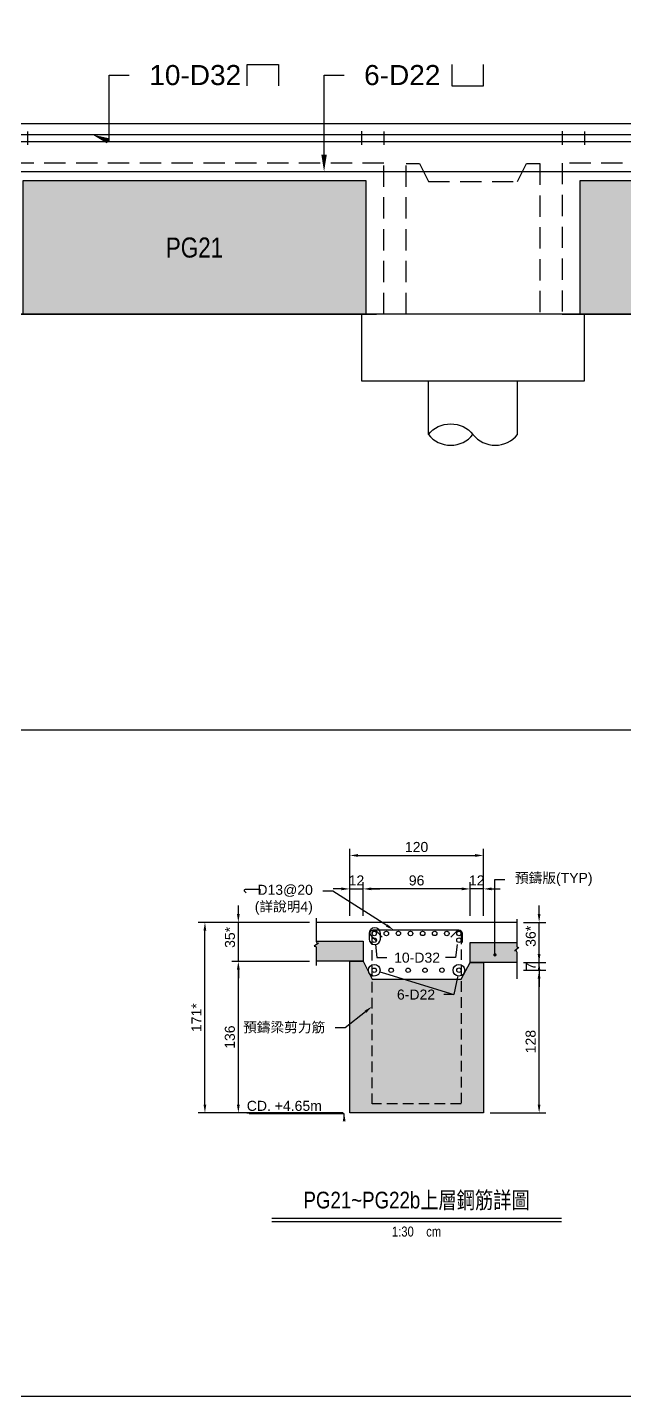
# Model space of a CAD drawing. Header units: millimetres. Extents: x 4668 to 40173, y -3560 to 14620.
# Drawn here: x 5671 to 6208, y 194 to 1422 of the extents above; entities that cross this region are included whole.
import ezdxf
from ezdxf import colors
from ezdxf.entities.mleader import LeaderData, LeaderLine
from ezdxf.enums import TextEntityAlignment as Align
from ezdxf.math import Vec2, Vec3

# ---------------------------------------------------------------- set-up
doc = ezdxf.new("R2010")
doc.units = ezdxf.units.MM
doc.linetypes.add('HIDDEN', pattern=[9.525, 6.35, -3.175])
doc.linetypes.add('HIDDEN2', pattern=[4.7625, 3.175, -1.5875])
doc.layers.get('0').transparency = 0.5
doc.layers.add('HB_0', color=7, linetype='Continuous', transparency=0.5)
doc.layers.add('預鑄版_HATCH', color=253, linetype='Continuous', transparency=0.8)
for name, color, linetype in [('HB_DIM', 1, 'Continuous'), ('HB_TXT_CTEXT', 2, 'Continuous'), ('鋼筋', 3, 'Continuous')]:
    doc.layers.add(name, color=color, linetype=linetype)
doc.styles.get("Standard").update_dxf_attribs({"font": 'arial.ttf'})
doc.dimstyles.new('30', dxfattribs={"dimscale": 3, "dimtxt": 3, "dimasz": 2.5, "dimexe": 2, "dimexo": 2, "dimgap": 1, "dimtad": 1, "dimdsep": 46, "dimtxsty": 'Standard', "dimcen": 0, "dimclrd": 1, "dimclre": 1, "dimclrt": 2, "dimadec": 0, "dimazin": 0, "dimtfac": 1, "dimtix": 1, "dimtmove": 2, "dimatfit": 3, "dimfxl": 1, "dimtolj": 1, "dimtzin": 0, "dimarcsym": 0})

# ---------------------------------------------------------------- blocks, each defined once
blk = doc.blocks.new('預鑄樁帽2x2')
at = {"layer": 'HB_0'}
blk.add_lwpolyline([(-100, 0), (100, 0), (100, 60), (-100, 60)], close=True, dxfattribs=at)
blk = doc.blocks.new('預鑄樁帽&樁800直')
at = {"layer": 'HB_0', "linetype": 'Continuous'}
for p, q in [((-40, -108.1), (-40, -60)), ((40, -108.1), (40, -60))]:
    blk.add_line(p, q, dxfattribs=at)
for points in [[(-40, -108.1, -0.48), (0, -108.1, 0.48), (40, -108.1, 0.48)], [(-40, -108.1, 0.48), (0, -108.1, 0.48)]]:
    blk.add_lwpolyline(points, format="xyb", dxfattribs=at)
at = {"layer": 'HB_0'}
blk.add_blockref('預鑄樁帽2x2', (0, -60), dxfattribs=at)
blk = doc.blocks.new('PG21側')
h = blk.add_hatch(color=253)
h.dxf.hatch_style = 1
h.paths.add_polyline_path([(334, 119.5), (26, 119.5), (26, 0), (334, 0)])
at = {"layer": 'HB_0', "color": 1, "linetype": 'HIDDEN', "ltscale": 3}
blk.add_lwpolyline([(350, 0), (350, 135.5), (10, 135.5), (10, 0)], close=True, dxfattribs=at)
at = {"layer": 'HB_0', "color": 7, "ltscale": 3}
blk.add_lwpolyline([(26, 0), (334, 0), (334, 119.5), (26, 119.5)], close=True, dxfattribs=at)
at = {"layer": 'HB_TXT_CTEXT', "linetype": 'Continuous', "width": 0.8}
blk.add_text('PG21', height=18, dxfattribs=at).set_placement((180, 59.7), align=Align.MIDDLE)
blk = doc.blocks.new('PB10')
at = {"layer": 'HB_0', "color": 1, "linetype": 'HIDDEN', "ltscale": 3}
blk.add_lwpolyline([(0, 135), (12, 135), (20, 119), (100, 119), (108, 135), (120, 135), (120, 0), (0, 0)], close=True, dxfattribs=at)
blk = doc.blocks.new('*D67')
at = {"layer": 'Defpoints', "color": 0}
for p in [(5972.8, 649.3), (5972.8, 619.3), (6068.8, 619.3)]:
    blk.add_point(p, dxfattribs=at)
at = {"layer": 'HB_DIM', "color": 1, "linetype": 'Continuous', "lineweight": -2}
for p, q in [((5972.8, 625.3), (5972.8, 655.3)), ((6068.8, 625.3), (6068.8, 655.3)), ((6061.3, 649.3), (5980.3, 649.3))]:
    blk.add_line(p, q, dxfattribs=at)
at = {"layer": 'HB_DIM', "color": 1}
for points in [[(5980.3, 650.6), (5980.3, 648.1), (5972.8, 649.3)], [(6061.3, 648.1), (6061.3, 650.6), (6068.8, 649.3)]]:
    blk.add_solid(points, dxfattribs=at)
at = {"layer": 'HB_DIM', "color": 2, "insert": (6020.8, 656.9), "char_height": 9, "attachment_point": 5}
blk.add_mtext('\\A1;96', dxfattribs=at)
blk = doc.blocks.new('*D68')
at = {"layer": 'Defpoints', "color": 0}
for p in [(6080.8, 679.3), (5960.8, 619.3), (6080.8, 619.3)]:
    blk.add_point(p, dxfattribs=at)
at = {"layer": 'HB_DIM', "color": 1, "linetype": 'Continuous', "lineweight": -2}
for p, q in [((5960.8, 625.3), (5960.8, 685.3)), ((5968.3, 679.3), (6073.3, 679.3)), ((6080.8, 625.3), (6080.8, 685.3))]:
    blk.add_line(p, q, dxfattribs=at)
at = {"layer": 'HB_DIM', "color": 1}
for points in [[(5968.3, 680.6), (5968.3, 678.1), (5960.8, 679.3)], [(6073.3, 678.1), (6073.3, 680.6), (6080.8, 679.3)]]:
    blk.add_solid(points, dxfattribs=at)
at = {"layer": 'HB_DIM', "color": 2, "insert": (6020.8, 686.9), "char_height": 9, "attachment_point": 5}
blk.add_mtext('\\A1;120', dxfattribs=at)
blk = doc.blocks.new('*D69')
at = {"layer": 'Defpoints', "color": 0}
for p in [(5972.8, 649.3), (5960.8, 619.3), (5972.8, 619.3)]:
    blk.add_point(p, dxfattribs=at)
at = {"layer": 'HB_DIM', "color": 1, "linetype": 'Continuous', "lineweight": -2}
for p, q in [((5960.8, 625.3), (5960.8, 655.3)), ((5972.8, 625.3), (5972.8, 655.3)), ((5953.3, 649.3), (5945.8, 649.3)), ((5960.8, 649.3), (5972.8, 649.3)), ((5980.3, 649.3), (5987.8, 649.3))]:
    blk.add_line(p, q, dxfattribs=at)
at = {"layer": 'HB_DIM', "color": 1}
for points in [[(5953.3, 648.1), (5953.3, 650.6), (5960.8, 649.3)], [(5980.3, 650.6), (5980.3, 648.1), (5972.8, 649.3)]]:
    blk.add_solid(points, dxfattribs=at)
at = {"layer": 'HB_DIM', "color": 2, "insert": (5966.8, 656.9), "char_height": 9, "attachment_point": 5}
blk.add_mtext('\\A1;12', dxfattribs=at)
blk = doc.blocks.new('*D70')
at = {"layer": 'Defpoints', "color": 0}
for p in [(6068.8, 649.3), (6068.8, 619.3), (6080.8, 619.3)]:
    blk.add_point(p, dxfattribs=at)
at = {"layer": 'HB_DIM', "color": 1, "linetype": 'Continuous', "lineweight": -2}
for p, q in [((6068.8, 625.3), (6068.8, 655.3)), ((6080.8, 625.3), (6080.8, 655.3)), ((6061.3, 649.3), (6053.8, 649.3)), ((6080.8, 649.3), (6068.8, 649.3)), ((6088.3, 649.3), (6095.8, 649.3))]:
    blk.add_line(p, q, dxfattribs=at)
at = {"layer": 'HB_DIM', "color": 1}
for points in [[(6061.3, 648.1), (6061.3, 650.6), (6068.8, 649.3)], [(6088.3, 650.6), (6088.3, 648.1), (6080.8, 649.3)]]:
    blk.add_solid(points, dxfattribs=at)
at = {"layer": 'HB_DIM', "color": 2, "insert": (6074.8, 656.9), "char_height": 9, "attachment_point": 5}
blk.add_mtext('\\A1;12', dxfattribs=at)
blk = doc.blocks.new('*D71')
at = {"layer": 'Defpoints', "color": 0}
for p in [(5860.8, 584.3), (5930.6, 584.3), (5960.8, 448.3)]:
    blk.add_point(p, dxfattribs=at)
at = {"layer": 'HB_DIM', "color": 1, "linetype": 'Continuous', "lineweight": -2}
for p, q in [((5924.6, 584.3), (5854.8, 584.3)), ((5860.8, 455.8), (5860.8, 576.8)), ((5954.8, 448.3), (5854.8, 448.3))]:
    blk.add_line(p, q, dxfattribs=at)
at = {"layer": 'HB_DIM', "color": 1}
for points in [[(5862, 576.8), (5859.5, 576.8), (5860.8, 584.3)], [(5859.5, 455.8), (5862, 455.8), (5860.8, 448.3)]]:
    blk.add_solid(points, dxfattribs=at)
at = {"layer": 'HB_DIM', "color": 2, "insert": (5853.2, 516.3), "char_height": 9, "attachment_point": 5, "rotation": 90}
blk.add_mtext('\\A1;136', dxfattribs=at)
blk = doc.blocks.new('*D72')
at = {"layer": 'Defpoints', "color": 0}
for p in [(5830.8, 619.3), (5930.8, 619.3), (5960.8, 448.3)]:
    blk.add_point(p, dxfattribs=at)
at = {"layer": 'HB_DIM', "color": 1, "linetype": 'Continuous', "lineweight": -2}
for p, q in [((5924.8, 619.3), (5824.8, 619.3)), ((5830.8, 455.8), (5830.8, 611.8)), ((5954.8, 448.3), (5824.8, 448.3))]:
    blk.add_line(p, q, dxfattribs=at)
at = {"layer": 'HB_DIM', "color": 1}
for points in [[(5832, 611.8), (5829.5, 611.8), (5830.8, 619.3)], [(5829.5, 455.8), (5832, 455.8), (5830.8, 448.3)]]:
    blk.add_solid(points, dxfattribs=at)
at = {"layer": 'HB_DIM', "color": 2, "insert": (5823.2, 533.8), "char_height": 9, "attachment_point": 5, "rotation": 90}
blk.add_mtext('\\A1;171*', dxfattribs=at)
blk = doc.blocks.new('*D73')
at = {"layer": 'Defpoints', "color": 0}
for p in [(5860.8, 619.3), (5930.8, 619.3), (5930.6, 584.3)]:
    blk.add_point(p, dxfattribs=at)
at = {"layer": 'HB_DIM', "color": 1, "linetype": 'Continuous', "lineweight": -2}
for p, q in [((5860.8, 626.8), (5860.8, 634.3)), ((5924.8, 619.3), (5854.8, 619.3)), ((5860.8, 584.3), (5860.8, 619.3)), ((5924.6, 584.3), (5854.8, 584.3)), ((5860.8, 576.8), (5860.8, 569.3))]:
    blk.add_line(p, q, dxfattribs=at)
at = {"layer": 'HB_DIM', "color": 1}
for points in [[(5859.5, 626.8), (5862, 626.8), (5860.8, 619.3)], [(5862, 576.8), (5859.5, 576.8), (5860.8, 584.3)]]:
    blk.add_solid(points, dxfattribs=at)
at = {"layer": 'HB_DIM', "color": 2, "insert": (5853.3, 605.8), "char_height": 9, "attachment_point": 5, "rotation": 90}
blk.add_mtext('\\A1;35*', dxfattribs=at)
blk = doc.blocks.new('_DotBlank')
at = {"color": 0, "linetype": 'ByBlock', "lineweight": -2}
blk.add_line((-0.5, 0), (-1, 0), dxfattribs=at)
blk.add_circle((0, 0), 0.5, dxfattribs=at)
blk = doc.blocks.new('*U14')
at = {"layer": 'HB_0', "color": 3, "linetype": 'Continuous'}
blk.add_circle((0, 0), 2, dxfattribs=at)
blk = doc.blocks.new('*U13')
at = {"layer": 'HB_0', "color": 0, "linetype": 'ByBlock', "lineweight": -2}
for p in [(0, 0), (6.9, -13.5), (13.8, -27.1), (20.7, -40.6), (27.7, -54.1), (34.6, -67.7)]:
    blk.add_blockref('*U14', p, dxfattribs=at)
blk = doc.blocks.new('*D74')
at = {"layer": 'Defpoints', "color": 0}
for p in [(6110.8, 583.3), (6130.8, 583.3), (6110.8, 576.3)]:
    blk.add_point(p, dxfattribs=at)
at = {"layer": 'HB_DIM', "color": 1, "linetype": 'Continuous', "lineweight": -2}
for p, q in [((6130.8, 590.8), (6130.8, 598.3)), ((6116.8, 583.3), (6136.8, 583.3)), ((6130.8, 576.3), (6130.8, 583.3)), ((6116.8, 576.3), (6136.8, 576.3)), ((6130.8, 568.8), (6130.8, 561.3))]:
    blk.add_line(p, q, dxfattribs=at)
at = {"layer": 'HB_DIM', "color": 1}
for points in [[(6129.5, 590.8), (6132, 590.8), (6130.8, 583.3)], [(6132, 568.8), (6129.5, 568.8), (6130.8, 576.3)]]:
    blk.add_solid(points, dxfattribs=at)
at = {"layer": 'HB_DIM', "color": 2, "insert": (6123.3, 579.8), "char_height": 9, "attachment_point": 5, "rotation": 90}
blk.add_mtext('\\A1;7', dxfattribs=at)
blk = doc.blocks.new('*D75')
at = {"layer": 'Defpoints', "color": 0}
for p in [(6110.8, 619.3), (6130.8, 619.3), (6110.8, 583.3)]:
    blk.add_point(p, dxfattribs=at)
at = {"layer": 'HB_DIM', "color": 1, "linetype": 'Continuous', "lineweight": -2}
for p, q in [((6130.8, 626.8), (6130.8, 634.3)), ((6116.8, 619.3), (6136.8, 619.3)), ((6130.8, 583.3), (6130.8, 619.3)), ((6116.8, 583.3), (6136.8, 583.3)), ((6130.8, 575.8), (6130.8, 568.3))]:
    blk.add_line(p, q, dxfattribs=at)
at = {"layer": 'HB_DIM', "color": 1}
for points in [[(6129.5, 626.8), (6132, 626.8), (6130.8, 619.3)], [(6132, 575.8), (6129.5, 575.8), (6130.8, 583.3)]]:
    blk.add_solid(points, dxfattribs=at)
at = {"layer": 'HB_DIM', "color": 2, "insert": (6123.3, 606.8), "char_height": 9, "attachment_point": 5, "rotation": 90}
blk.add_mtext('\\A1;36*', dxfattribs=at)
blk = doc.blocks.new('*D76')
at = {"layer": 'Defpoints', "color": 0}
for p in [(6110.8, 576.3), (6130.8, 576.3), (6080.8, 448.3)]:
    blk.add_point(p, dxfattribs=at)
at = {"layer": 'HB_DIM', "color": 1, "linetype": 'Continuous', "lineweight": -2}
for p, q in [((6116.8, 576.3), (6136.8, 576.3)), ((6130.8, 455.8), (6130.8, 568.8)), ((6086.8, 448.3), (6136.8, 448.3))]:
    blk.add_line(p, q, dxfattribs=at)
at = {"layer": 'HB_DIM', "color": 1}
for points in [[(6132, 568.8), (6129.5, 568.8), (6130.8, 576.3)], [(6129.5, 455.8), (6132, 455.8), (6130.8, 448.3)]]:
    blk.add_solid(points, dxfattribs=at)
at = {"layer": 'HB_DIM', "color": 2, "insert": (6123.2, 512.3), "char_height": 9, "attachment_point": 5, "rotation": 90}
blk.add_mtext('\\A1;128', dxfattribs=at)
blk = doc.blocks.new('_Dot')
at = {"color": 0, "linetype": 'ByBlock', "lineweight": -2}
blk.add_line((-0.5, 0), (-1, 0), dxfattribs=at)
at = {"color": 0, "linetype": 'ByBlock', "const_width": 0.5}
blk.add_lwpolyline([(-0.25, 0, 1), (0.25, 0, 1)], format="xyb", close=True, dxfattribs=at)
blk = doc.blocks.new('*U19')
at = {"layer": 'HB_0', "color": 3, "linetype": 'Continuous'}
blk.add_circle((0, 0), 2, dxfattribs=at)
blk = doc.blocks.new('*U18')
at = {"layer": 'HB_0', "color": 0, "linetype": 'ByBlock', "lineweight": -2}
for p in [(0, 0), (4.9, -9.7), (9.9, -19.3), (14.8, -29), (19.8, -38.7), (24.7, -48.3), (29.6, -58), (34.6, -67.7)]:
    blk.add_blockref('*U19', p, dxfattribs=at)

msp = doc.modelspace()

# ---------------------------------------------------------------- hatches: boundary and pattern name
at = {"layer": 'HB_0'}
h = msp.add_hatch(color=253, dxfattribs=at)
h.dxf.hatch_style = 1
h.paths.add_polyline_path([(5960.765, 448.337), (5960.765, 584.337), (5972.765, 584.337), (5980.765, 568.336), (6060.765, 568.336), (6068.765, 583.337), (6080.765, 583.337), (6080.765, 448.337)])
at = {"layer": '預鑄版_HATCH', "linetype": 'Continuous'}
h = msp.add_hatch(color=256, dxfattribs=at)
h.dxf.hatch_style = 2
h.paths.add_polyline_path([(5930.765, 602.336), (5930.765, 584.336), (5972.765, 584.336), (5972.765, 602.336)])
h = msp.add_hatch(color=256, dxfattribs=at)
h.dxf.hatch_style = 2
h.paths.add_polyline_path([(6110.765, 583.337), (6110.839, 601.337), (6068.765, 601.337), (6068.765, 583.337)])

# ---------------------------------------------------------------- linework, layer by layer
at = {"layer": 'Defpoints', "color": 1, "linetype": 'Continuous'}
for points in [[(4694.39, 1851.197), (4694.39, 792.197), (9428.39, 792.197), (9428.39, 1851.197)], [(4694.39, 792.197), (7061.39, 792.197), (7061.39, 460.697), (6462.89, 460.697), (6462.89, 193.697), (4694.39, 193.697), (4694.39, 792.197)]]:
    msp.add_lwpolyline(points, dxfattribs=at)
at = {"layer": 'HB_0', "linetype": 'Continuous'}
msp.add_line((5930.765, 619.337), (6110.765, 619.337), dxfattribs=at)
at = {"layer": 'HB_0'}
msp.add_lwpolyline([(6671.39, 1165.197), (6671.39, 1165.197), (5971.39, 1165.197), (5971.39, 1165.197), (5971.39, 1165.197), (4822.39, 1165.197), (4822.39, 1336.197), (6118.89, 1336.197), (9320.39, 1336.197), (9320.39, 1165.197), (6916.39, 1165.197), (6916.39, 1165.197), (6671.39, 1165.197), (6916.39, 1165.197)], dxfattribs=at)
at = {"layer": 'HB_0', "color": 7, "linetype": 'Continuous'}
for points in [[(5930.765, 602.336), (5972.765, 602.336), (5972.765, 584.336), (5930.765, 584.336)], [(6110.765, 583.337), (6068.765, 583.337), (6068.765, 601.337), (6110.839, 601.337)]]:
    msp.add_lwpolyline(points, dxfattribs=at)
at = {"layer": 'HB_0', "linetype": 'Continuous'}
msp.add_lwpolyline([(5960.765, 584.337), (5972.765, 584.337), (5980.765, 568.337), (6060.765, 568.337), (6068.765, 583.337), (6080.765, 583.337), (6080.765, 448.337), (5960.765, 448.337), (5960.765, 584.337)], dxfattribs=at)
at = {"layer": 'HB_0', "color": 3, "linetype": 'Continuous'}
for centre in [(5982.765, 603.337), (6058.765, 603.337)]:
    msp.add_circle(centre, 2, dxfattribs=at)
at = {"layer": 'HB_DIM', "linetype": 'Continuous'}
for points in [[(5930.765, 623.086), (5930.765, 602.037, 0.52947275), (5932.619, 600.777), (5928.912, 597.896, -0.53281519), (5930.765, 596.637), (5930.765, 580.588)], [(6110.765, 622.086), (6110.765, 598.037, 0.52947275), (6112.619, 596.777), (6108.912, 593.896, -0.53281519), (6110.765, 592.637), (6110.765, 568.588)]]:
    msp.add_lwpolyline(points, format="xyb", dxfattribs=at)
msp.add_lwpolyline([(5988.265, 609.337, 1), (5978.265, 609.337), (5978.265, 604.337, 1), (5988.265, 604.337)], format="xyb", close=True, dxfattribs=at)
at = {"layer": 'HB_DIM', "color": 1, "linetype": 'ByBlock', "lineweight": -2}
for points in [[(5983.814, 599.368), (5985.107, 587.64), (5994.107, 587.64)], [(6057.355, 599.573), (6055.736, 587.64), (6046.736, 587.64)]]:
    msp.add_lwpolyline(points, dxfattribs=at)
at = {"layer": 'HB_TXT_CTEXT', "color": 3, "linetype": 'Continuous'}
msp.add_line((5890.765, 353.834), (6150.765, 353.834), dxfattribs=at)
at = {"layer": 'HB_TXT_CTEXT', "color": 1, "linetype": 'Continuous'}
msp.add_line((5890.765, 350.834), (6150.765, 350.834), dxfattribs=at)
at = {"layer": 'HB_TXT_CTEXT', "linetype": 'Continuous'}
for points in [[(5868.549, 1370.136), (5868.549, 1389.258), (5896.953, 1389.258), (5896.953, 1370.136)], [(6052.397, 1389.258), (6052.397, 1370.136), (6080.801, 1370.136), (6080.801, 1389.258)]]:
    msp.add_lwpolyline(points, dxfattribs=at)
msp.add_lwpolyline([(5867.775, 645.753), (5866.443, 647.247, -0.64760203), (5867.249, 649.046), (5879.983, 649.046), (5879.983, 645.539)], format="xyb", dxfattribs=at)
at = {"layer": '鋼筋'}
for p, q in [((5671.39, 1329.097), (5671.39, 1317.097)), ((5971.39, 1329.197), (5971.39, 1317.197)), ((5991.39, 1329.097), (5991.39, 1317.097)), ((6151.39, 1329.197), (6151.39, 1317.197)), ((6171.39, 1329.097), (6171.39, 1317.097))]:
    msp.add_line(p, q, dxfattribs=at)
for points in [[(4828.39, 1286.167), (4828.39, 1326.197), (9314.39, 1326.197), (9314.39, 1286.167)], [(4831.39, 1286.167), (4831.39, 1320.197), (9311.39, 1320.197), (9311.39, 1286.167)], [(4834.39, 1323.257), (4834.39, 1293.197), (9308.39, 1293.197), (9308.39, 1323.197)]]:
    msp.add_lwpolyline(points, dxfattribs=at)
at = {"layer": '鋼筋', "linetype": 'Continuous'}
msp.add_lwpolyline([(5984.767, 602.41), (5979.817, 607.36, -0.66817864), (5981.939, 612.481), (6058.7, 612.481, -0.41421356), (6061.7, 609.481), (6061.7, 601.35)], format="xyb", dxfattribs=at)
at = {"layer": '鋼筋', "linetype": 'HIDDEN2', "ltscale": 3}
msp.add_lwpolyline([(6051.548, 606.155), (6056.498, 611.105, -0.66817864), (6060.765, 609.337), (6060.765, 456.337), (5980.765, 456.337), (5980.765, 609.337, -0.66817864), (5985.033, 611.105), (5989.983, 606.155)], format="xyb", dxfattribs=at)

# ---------------------------------------------------------------- block references
at = {"layer": 'HB_0', "color": 4}
for name, p in [('PG21側', (5641.39, 1165.197)), ('PB10', (6011.39, 1165.197)), ('PG21側', (6141.39, 1165.197))]:
    msp.add_blockref(name, p, dxfattribs=at)
at = {"layer": 'HB_0'}
msp.add_blockref('預鑄樁帽&樁800直', (6071.39, 1165.197), dxfattribs=at)
at = {"layer": 'HB_0', "color": 7, "rotation": 62.94022679199499}
for name, p in [('*U18', (5982.765, 609.337)), ('*U13', (5982.765, 576.337))]:
    msp.add_blockref(name, p, dxfattribs=at)

# ---------------------------------------------------------------- texts
at = {"layer": 'HB_DIM', "color": 2, "linetype": 'Continuous', "insert": (6000.608, 592.14), "char_height": 9, "attachment_point": 1, "rotation": 0}
msp.add_mtext('10-D32', dxfattribs=at)
at = {"layer": 'HB_TXT_CTEXT', "color": 3, "linetype": 'Continuous', "width": 0.8}
msp.add_text('PG21~PG22b上層鋼筋詳圖', height=15, rotation=360, dxfattribs=at).set_placement((6020.765, 370.334), align=Align.MIDDLE)
at = {"layer": 'HB_TXT_CTEXT', "linetype": 'Continuous', "width": 0.8}
msp.add_text('1:30    cm', height=9, rotation=360, dxfattribs=at).set_placement((6020.765, 341.834), align=Align.MIDDLE)

# ---------------------------------------------------------------- dimensions: what is measured, and where the dimension line sits
at = {"layer": 'HB_DIM', "linetype": 'Continuous'}
for base, p2, picture, middle in [((6080.765, 679.337), (6080.765, 619.337), '*D68', (6020.765, 686.931)), ((5972.765, 649.337), (5972.765, 619.337), '*D69', (5966.765, 656.855))]:
    dim = msp.add_linear_dim(base=base, p1=(5960.765, 619.337), p2=p2, dimstyle='30', dxfattribs=at)
    dim.commit()
    dim.dimension.update_dxf_attribs({"geometry": picture, "text_midpoint": middle})
for base, p1, p2, angle, picture, middle in [((5972.765, 649.337), (6068.765, 619.337), (5972.765, 619.337), 180, '*D67', (6020.765, 656.931)), ((6068.765, 649.337), (6080.765, 619.337), (6068.765, 619.337), 180, '*D70', (6074.765, 656.855)), ((6130.765, 583.337), (6110.765, 576.337), (6110.765, 583.337), 90, '*D74', (6123.265, 579.837)), ((5860.765, 584.339), (5960.765, 448.337), (5930.625, 584.339), 90, '*D71', (5853.171, 516.338)), ((6130.765, 576.337), (6080.765, 448.337), (6110.765, 576.337), 90, '*D76', (6123.171, 512.337))]:
    dim = msp.add_linear_dim(base=base, p1=p1, p2=p2, angle=angle, dimstyle='30', dxfattribs=at)
    dim.commit()
    dim.dimension.update_dxf_attribs({"geometry": picture, "text_midpoint": middle})
for base, p1, p2, picture, middle in [((5860.765, 619.337), (5930.625, 584.339), (5930.765, 619.337), '*D73', (5853.265, 605.837)), ((6130.765, 619.337), (6110.765, 583.337), (6110.765, 619.337), '*D75', (6123.265, 606.837))]:
    dim = msp.add_linear_dim(base=base, p1=p1, p2=p2, angle=90, text='<>*', dimstyle='30', dxfattribs=at)
    dim.commit()
    dim.dimension.update_dxf_attribs({"geometry": picture, "text_midpoint": middle, "dimtype": 160})
dim = msp.add_linear_dim(base=(5830.765, 619.337), p1=(5960.765, 448.337), p2=(5930.765, 619.337), angle=90, text='<>*', dimstyle='30', dxfattribs=at)
dim.commit()
dim.dimension.update_dxf_attribs({"geometry": '*D72', "text_midpoint": (5823.193, 533.837)})

# ---------------------------------------------------------------- leaders
at = {"layer": 'HB_DIM'}
ml = msp.add_multileader_mtext('Standard', dxfattribs=at)
ml.set_content('10-D32', color=2)
ml.set_leader_properties(color=1)
ml.build(insert=Vec2(0, 0))
ml.multileader.update_dxf_attribs({"dogleg_length": 3, "arrow_head_size": 15, "scale": 6})
ctx = ml.context
ctx.base_point, ctx.scale, ctx.char_height, ctx.arrow_head_size, ctx.landing_gap_size, ctx.plane_origin = Vec3(5762.863, 1379.697), 6, 18, 15, 18, Vec3(6130.984, 1341.764)
notes = []
notes.append((ctx, [(0, (1, 1, 0), (5744.863, 1379.544), (1, 0), 18, [(0, [(5729.885, 1326.197), (5744.863, 1320.197)], 0, [])])]))
ctx.mtext.insert, ctx.mtext.flow_direction = Vec3(5780.863, 1388.697), 5
ml = msp.add_multileader_mtext('Standard', dxfattribs=at)
ml.set_content('6-D22', color=2)
ml.set_leader_properties(color=1)
ml.build(insert=Vec2(0, 0))
ml.multileader.update_dxf_attribs({"dogleg_length": 3, "arrow_head_size": 15, "scale": 6})
ctx = ml.context
ctx.base_point, ctx.scale, ctx.char_height, ctx.arrow_head_size, ctx.landing_gap_size, ctx.plane_origin = Vec3(5955.701, 1379.697), 6, 18, 15, 18, Vec3(6323.832, 1338.764)
notes.append((ctx, [(0, (1, 1, 0), (5937.701, 1379.544), (1, 0), 18, [(1, [(5937.742, 1293.197)], 0, [])])]))
ctx.mtext.insert, ctx.mtext.flow_direction = Vec3(5973.701, 1388.697), 5
ml = msp.add_multileader_mtext('Standard', dxfattribs=at)
ml.set_content('預鑄版(TYP)', color=2)
ml.set_leader_properties(color=1)
ml.set_arrow_properties(name='DOT')
ml.build(insert=Vec2(0, 0))
ml.multileader.update_dxf_attribs({"dogleg_length": 3, "arrow_head_size": 3, "scale": 3})
ctx = ml.context
ctx.base_point, ctx.scale, ctx.char_height, ctx.arrow_head_size, ctx.landing_gap_size, ctx.plane_origin = Vec3(6100.097, 657.694), 3, 9, 3, 9, Vec3(6059.974, 673.524)
notes.append((ctx, [(0, (1, 1, 0), (6091.097, 657.871), (1, 0), 9, [(0, [(6091.097, 590.158)], 0, [])])]))
ctx.mtext.insert, ctx.mtext.flow_direction = Vec3(6109.097, 663.694), 5
ml = msp.add_multileader_mtext('Standard', dxfattribs=at)
ml.set_content('D13@20\\P(詳說明4)', color=2)
ml.set_leader_properties(color=1)
ml.build(insert=Vec2(0, 0))
ml.multileader.update_dxf_attribs({"dogleg_length": 3, "arrow_head_size": 7.5, "scale": 3})
ctx = ml.context
ctx.base_point, ctx.scale, ctx.char_height, ctx.arrow_head_size, ctx.landing_gap_size, ctx.plane_origin = Vec3(5867.165, 647.021), 3, 9, 7.5, 9, Vec3(5950.319, 615.981)
ctx.text_align_type = 2
notes.append((ctx, [(0, (1, 1, 0), (5945.679, 647.198), (-1, 0), 9, [(0, [(6000.319, 612.481)], 0, [])])]))
ctx.mtext.insert, ctx.mtext.alignment, ctx.mtext.flow_direction = Vec3(5927.679, 653.021), 3, 5
at = {"layer": 'HB_DIM', "linetype": 'Continuous'}
ml = msp.add_multileader_mtext('Standard', dxfattribs=at)
ml.set_content('6-D22', color=2)
ml.set_leader_properties(color=1)
ml.set_arrow_properties(name='DOTBLANK')
ml.build(insert=Vec2(0, 0))
ml.multileader.update_dxf_attribs({"dogleg_length": 3, "arrow_head_size": 10.5, "scale": 3})
ctx = ml.context
ctx.base_point, ctx.scale, ctx.char_height, ctx.arrow_head_size, ctx.landing_gap_size, ctx.plane_origin = Vec3(5994.173, 554.497), 3, 9, 10.5, 9, Vec3(6419.609, 618.651)
notes.append((ctx, [(0, (1, 1, 0), (6054.248, 554.42), (-1, 0), 9, [(0, [(5982.765, 576.338)], 0, []), (1, [(6058.765, 576.338)], 0, [])])]))
ctx.mtext.insert, ctx.mtext.flow_direction = Vec3(6003.173, 558.997), 5
at = {"layer": 'HB_DIM'}
ml = msp.add_multileader_mtext('Standard', dxfattribs=at)
ml.set_content('預鑄梁剪力筋', color=2)
ml.set_leader_properties(color=1)
ml.build(insert=Vec2(0, 0))
ml.multileader.update_dxf_attribs({"dogleg_length": 3, "arrow_head_size": 7.5, "scale": 3})
ctx = ml.context
ctx.base_point, ctx.scale, ctx.char_height, ctx.arrow_head_size, ctx.landing_gap_size, ctx.plane_origin = Vec3(5856.411, 524.331), 3, 9, 7.5, 9, Vec3(5942.687, 509.449)
ctx.text_align_type = 2
notes.append((ctx, [(0, (1, 1, 0), (5956.761, 524.51), (-1, 0), 9, [(0, [(5980.765, 543.79)], 0, [])])]))
ctx.mtext.insert, ctx.mtext.alignment, ctx.mtext.flow_direction = Vec3(5938.761, 529.674), 3, 5
ml = msp.add_multileader_mtext('Standard', dxfattribs=at)
ml.set_content('\\L{\\LCD. +4.65m}', color=2)
ml.set_leader_properties(color=1)
ml.build(insert=Vec2(0, 0))
ml.multileader.update_dxf_attribs({"text_left_attachment_type": 5, "text_right_attachment_type": 8, "dogleg_length": 3, "arrow_head_size": 7.5, "scale": 3})
ctx = ml.context
ctx.base_point, ctx.scale, ctx.char_height, ctx.arrow_head_size, ctx.landing_gap_size, ctx.plane_origin = Vec3(5860.937, 448.337), 3, 9, 7.5, 9, Vec3(5966.46, 448.337)
ctx.left_attachment, ctx.right_attachment, ctx.text_align_type = 5, 8, 2
notes.append((ctx, [(0, (1, 1, 0), (5955.765, 447.473), (-1, 0), 11, [(0, [(5955.765, 448.337)], 0, [])])]))
ctx.mtext.insert, ctx.mtext.alignment, ctx.mtext.flow_direction = Vec3(5935.765, 459.137), 3, 5
for ctx, leaders in notes:
    for number, flags, end, landing, length, lines in leaders:
        leader = LeaderData()
        leader.index, (leader.has_last_leader_line, leader.has_dogleg_vector, leader.attachment_direction) = number, flags
        leader.last_leader_point, leader.dogleg_vector, leader.dogleg_length = Vec3(end), Vec3(landing), length
        for number, points, colour, breaks in lines:
            line = LeaderLine()
            line.index, line.vertices, line.color, line.breaks = number, Vec3.list(points), colors.encode_raw_color(colour), breaks
            leader.lines.append(line)
        ctx.leaders.append(leader)

doc.saveas('drawing.dxf')
